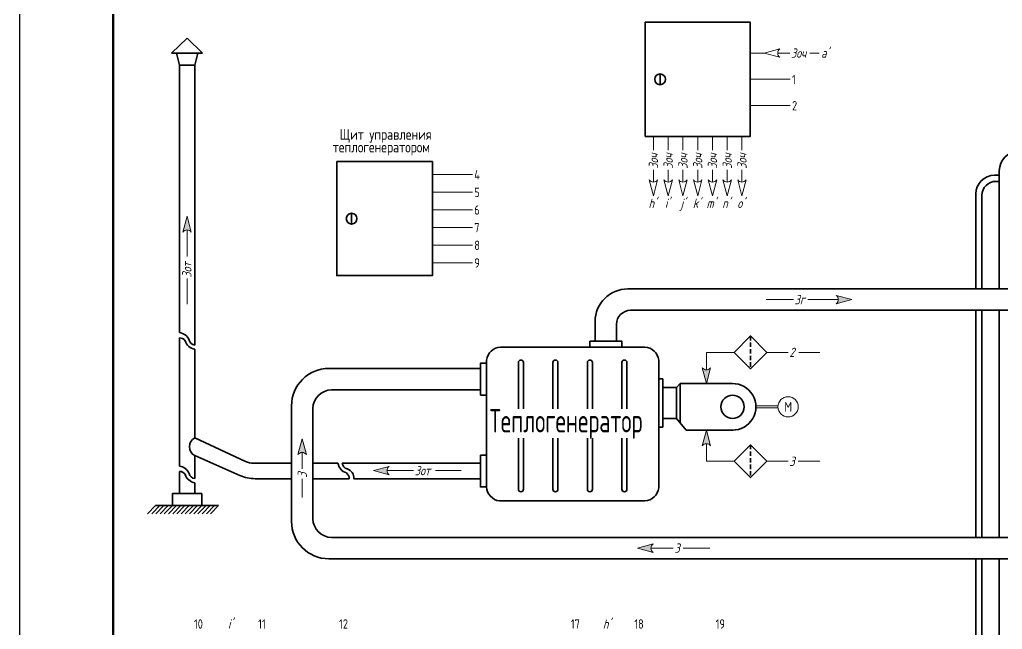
# Model space of a CAD drawing. Header units: millimetres. Extents: x 294 to 6216, y -3442 to 2720.
# Drawn here: x 294.2 to 504.5, y 1906.3 to 2036.7 of the extents above; entities that cross this region are included whole.
import ezdxf

# ---------------------------------------------------------------- set-up
doc = ezdxf.new("R2010")
doc.units = ezdxf.units.MM
doc.header["$LTSCALE"] = 15
doc.linetypes.add('HIDDEN2', pattern=[0.1875, 0.125, -0.0625])
doc.layers.add('0.35 TEXT', color=7, linetype='Continuous', lineweight=35)
doc.layers.add('LWT 0.6', color=7, linetype='Continuous', lineweight=50)
doc.styles.add('0', font='gost.shx', dxfattribs={"width": 0.75, "oblique": 15})
doc.styles.add('34', font='gost.shx', dxfattribs={"width": 0.75, "oblique": 15, "height": 3.5})

msp = doc.modelspace()

# ---------------------------------------------------------------- hatches: boundary and pattern name
at = {"lineweight": 13}
h = msp.add_hatch(color=256, dxfattribs=at)
h.dxf.hatch_style = 1
h.paths.add_polyline_path([(330.029, 1994.652), (329.126, 1991.283, -0.4958839), (330.932, 1991.283)])
h = msp.add_hatch(color=256, dxfattribs=at)
h.dxf.hatch_style = 1
h.paths.add_polyline_path([(472.338, 1976.837), (468.968, 1975.934, 0.4958839), (468.968, 1977.74)])
h = msp.add_hatch(color=256, dxfattribs=at)
h.dxf.hatch_style = 1
h.paths.add_polyline_path([(441.188, 1958.885), (442.09, 1962.254, -0.4958839), (440.285, 1962.254)])
h = msp.add_hatch(color=256, dxfattribs=at)
h.dxf.hatch_style = 1
h.paths.add_polyline_path([(441.188, 1948.924), (442.09, 1945.555, 0.4958839), (440.285, 1945.555)])
h = msp.add_hatch(color=256, dxfattribs=at)
h.dxf.hatch_style = 1
h.paths.add_polyline_path([(354.667, 1947.051), (355.57, 1943.682, 0.4958839), (353.764, 1943.682)])
h = msp.add_hatch(color=256, dxfattribs=at)
h.dxf.hatch_style = 1
h.paths.add_polyline_path([(369.917, 1940.26), (373.287, 1939.357, -0.4958839), (373.287, 1941.163)])
h = msp.add_hatch(color=256, dxfattribs=at)
h.dxf.hatch_style = 1
h.paths.add_polyline_path([(426.4, 1923.683), (429.77, 1922.78, -0.4958839), (429.77, 1924.585)])

# ---------------------------------------------------------------- linework, layer by layer
for p, q in [((294.189, 2063.698), (294.189, 1469.698)), ((321.548, 1931.041), (323.279, 1932.771)), ((322.448, 1931.041), (324.179, 1932.771)), ((323.348, 1931.041), (325.079, 1932.771)), ((324.248, 1931.041), (325.979, 1932.771)), ((325.148, 1931.041), (326.879, 1932.771)), ((326.048, 1931.041), (327.779, 1932.771)), ((326.948, 1931.041), (328.679, 1932.771)), ((327.848, 1931.041), (329.579, 1932.771)), ((328.748, 1931.041), (330.479, 1932.771)), ((329.648, 1931.041), (331.379, 1932.771)), ((330.548, 1931.041), (332.279, 1932.771)), ((331.448, 1931.041), (333.179, 1932.771)), ((332.348, 1931.041), (334.079, 1932.771)), ((333.248, 1931.041), (334.979, 1932.771)), ((334.148, 1931.041), (335.879, 1932.771)), ((335.048, 1931.041), (336.779, 1932.771))]:
    msp.add_line(p, q)
at = {"lineweight": 35}
for p, q in [((330.029, 2032.742), (326.716, 2029.546)), ((333.342, 2029.546), (330.029, 2032.742)), ((326.716, 2029.546), (327.726, 2029.546)), ((332.331, 2029.546), (333.342, 2029.546)), ((328.372, 2027.01), (328.372, 1969.767)), ((331.685, 2027.01), (331.685, 1967.122)), ((431.264, 2025.096), (431.264, 2022.799)), ((503.875, 2003.433), (502.855, 2003.433)), ((503.875, 2004.454), (503.875, 1979.131)), ((503.875, 2002.129), (503.158, 2002.129)), ((498.855, 1999.433), (498.855, 1979.131)), ((500.158, 1999.129), (500.158, 1979.131)), ((365.247, 1995.298), (365.247, 1993.001)), ((682.828, 1979.131), (424.358, 1979.131)), ((519.822, 1974.543), (424.946, 1974.543)), ((498.855, 1974.543), (498.855, 1925.976, 0.02)), ((500.158, 1974.543), (500.158, 1925.976, 0.02)), ((503.875, 1974.543), (503.875, 1925.976, 0.02)), ((417.358, 1972.131), (417.358, 1967.976)), ((421.946, 1971.543), (421.946, 1967.976)), ((328.372, 1941.194), (328.372, 1968.654)), ((397.113, 1966.688), (428.009, 1966.688)), ((331.685, 1947.283), (331.685, 1966.229)), ((394.103, 1963.899), (394.103, 1936.782)), ((400.942, 1953.483), (400.942, 1963.355)), ((402.03, 1963.355), (402.03, 1953.483)), ((408.326, 1953.483), (408.326, 1963.355)), ((409.413, 1963.355), (409.413, 1953.483)), ((415.709, 1953.483), (415.709, 1963.355)), ((416.797, 1963.355), (416.797, 1953.483)), ((423.093, 1953.483), (423.093, 1963.355)), ((424.18, 1963.355), (424.18, 1953.483)), ((431.02, 1963.899), (431.02, 1936.56)), ((360.373, 1962.114), (392.815, 1962.114)), ((431.85, 1959.885), (431.02, 1959.885)), ((431.85, 1949.584), (431.85, 1959.885)), ((435.585, 1958.885), (434.755, 1958.055)), ((446.79, 1958.885), (435.585, 1958.885)), ((435.585, 1950.433), (435.585, 1958.885)), ((360.961, 1957.526), (392.815, 1957.526)), ((434.755, 1958.055), (431.85, 1958.055)), ((434.755, 1951.414), (434.755, 1958.055)), ((352.373, 1929.389), (352.373, 1954.114)), ((356.961, 1929.976), (356.961, 1953.526)), ((434.755, 1951.414), (431.85, 1951.414)), ((434.755, 1951.414), (436.86, 1948.924)), ((431.85, 1949.584), (431.02, 1949.584)), ((446.876, 1948.924), (436.86, 1948.924)), ((331.685, 1947.283), (342.549, 1942.217)), ((400.942, 1936.282), (400.942, 1947.197)), ((402.03, 1947.197), (402.03, 1936.282)), ((408.326, 1936.282), (408.326, 1947.197)), ((409.413, 1947.197), (409.413, 1936.282)), ((415.709, 1936.282), (415.709, 1947.197)), ((416.797, 1947.197), (416.797, 1936.282)), ((423.093, 1936.282), (423.093, 1947.197)), ((424.18, 1947.197), (424.18, 1936.282)), ((331.685, 1938.549), (331.685, 1943.457)), ((331.685, 1943.457), (341.341, 1939.207)), ((344.24, 1941.842), (352.373, 1941.842)), ((356.961, 1941.842), (362.327, 1941.842)), ((363.222, 1941.842), (392.815, 1941.842)), ((328.372, 1935.364), (328.372, 1940.081)), ((331.685, 1935.364), (331.685, 1937.654)), ((344.564, 1938.529), (352.373, 1938.529)), ((356.961, 1938.529), (364.753, 1938.529)), ((365.739, 1938.529), (392.815, 1938.529)), ((396.892, 1933.771), (428.009, 1933.771)), ((323.279, 1932.771), (336.779, 1932.771)), ((546.627, 1925.976), (360.961, 1925.976)), ((528.223, 1921.389), (360.373, 1921.389)), ((498.855, 1921.389), (498.855, 1761.235)), ((500.158, 1921.389), (500.158, 1760.931)), ((503.875, 1921.389), (503.875, 1662.414))]:
    msp.add_line(p, q, dxfattribs=at)
at = {"lineweight": 13}
for p, q in [((453.524, 2029.556), (456.894, 2030.459)), ((453.524, 2029.556), (450.55, 2029.556)), ((453.524, 2029.556), (456.894, 2028.653)), ((458.163, 2029.556), (456.446, 2029.556)), ((459.018, 2029.556), (458.163, 2029.556)), ((465.29, 2029.556), (463.293, 2029.556)), ((459.105, 2023.947), (450.55, 2023.947)), ((459.105, 2018.339), (450.55, 2018.339)), ((429.845, 2011.754), (429.845, 2008.832)), ((433.003, 2011.754), (433.003, 2008.832)), ((436.161, 2011.754), (436.161, 2008.832)), ((439.319, 2011.754), (439.319, 2008.832)), ((442.477, 2011.754), (442.477, 2008.832)), ((445.635, 2011.754), (445.635, 2008.832)), ((448.793, 2011.754), (448.793, 2008.832)), ((429.845, 2004.556), (429.845, 2003.702)), ((433.003, 2004.556), (433.003, 2003.702)), ((436.161, 2004.556), (436.161, 2003.702)), ((439.319, 2004.556), (439.319, 2003.702)), ((442.477, 2004.556), (442.477, 2003.702)), ((445.635, 2004.556), (445.635, 2003.702)), ((448.793, 2004.556), (448.793, 2003.702)), ((391.088, 2003.579), (382.534, 2003.579)), ((429.845, 1999.063), (428.942, 2002.433)), ((429.845, 2003.702), (429.845, 2001.985)), ((429.845, 1999.063), (430.748, 2002.433)), ((433.003, 1999.063), (432.1, 2002.433)), ((433.003, 2003.702), (433.003, 2001.985)), ((433.003, 1999.063), (433.906, 2002.433)), ((436.161, 1999.063), (435.258, 2002.433)), ((436.161, 2003.702), (436.161, 2001.985)), ((436.161, 1999.063), (437.064, 2002.433)), ((439.319, 1999.063), (438.416, 2002.433)), ((439.319, 2003.702), (439.319, 2001.985)), ((439.319, 1999.063), (440.222, 2002.433)), ((442.477, 1999.063), (441.574, 2002.433)), ((442.477, 2003.702), (442.477, 2001.985)), ((442.477, 1999.063), (443.38, 2002.433)), ((445.635, 1999.063), (444.732, 2002.433)), ((445.635, 2003.702), (445.635, 2001.985)), ((445.635, 1999.063), (446.538, 2002.433)), ((448.793, 1999.063), (447.89, 2002.433)), ((448.793, 2003.702), (448.793, 2001.985)), ((448.793, 1999.063), (449.696, 2002.433)), ((391.088, 1999.807), (382.534, 1999.807)), ((330.029, 1994.652), (329.126, 1991.283)), ((330.029, 1994.652), (330.932, 1991.283)), ((391.088, 1996.035), (382.534, 1996.035)), ((391.088, 1992.263), (382.534, 1992.263)), ((330.029, 1986.069), (330.029, 1991.73)), ((391.088, 1988.492), (382.534, 1988.492)), ((391.088, 1984.72), (382.534, 1984.72)), ((330.029, 1975.859), (330.029, 1981.366)), ((472.338, 1976.837), (468.968, 1977.74)), ((453.954, 1976.837), (459.798, 1976.837)), ((462.894, 1976.837), (469.416, 1976.837)), ((472.338, 1976.837), (468.968, 1975.934)), ((441.188, 1965.556), (441.188, 1961.806)), ((441.188, 1965.556), (447.151, 1965.556)), ((454.146, 1965.556), (458.687, 1965.556)), ((460.933, 1965.556), (465.458, 1965.556)), ((441.188, 1958.885), (440.285, 1962.254)), ((441.188, 1958.885), (442.09, 1962.254)), ((451.767, 1954.102), (456.508, 1954.102)), ((451.767, 1953.707), (456.508, 1953.707)), ((441.188, 1948.924), (440.285, 1945.555)), ((441.188, 1948.924), (442.09, 1945.555)), ((354.667, 1947.051), (353.764, 1943.682)), ((354.667, 1947.051), (355.57, 1943.682)), ((441.188, 1942.253), (441.188, 1946.003)), ((354.667, 1940.626), (354.667, 1944.129)), ((441.188, 1942.253), (447.151, 1942.253)), ((458.687, 1942.253), (454.146, 1942.253)), ((465.458, 1942.253), (460.828, 1942.253)), ((369.917, 1940.26), (373.287, 1941.163)), ((369.917, 1940.26), (373.287, 1939.357)), ((378.5, 1940.26), (372.839, 1940.26)), ((388.711, 1940.26), (383.203, 1940.26)), ((354.667, 1934.511), (354.667, 1938.485)), ((426.4, 1923.683), (429.77, 1924.585)), ((426.4, 1923.683), (429.77, 1922.78)), ((434.072, 1923.683), (429.322, 1923.683)), ((441.91, 1923.682), (436.213, 1923.683))]:
    msp.add_line(p, q, dxfattribs=at)
at = {"lineweight": 35}
for points in [[(428.088, 2036.141), (450.55, 2036.141), (450.55, 2011.754), (428.088, 2011.754)], [(362.071, 2006.343), (382.534, 2006.343), (382.534, 1981.956), (362.071, 1981.956)], [(447.151, 1965.556), (450.649, 1969.054), (454.146, 1965.556), (450.649, 1962.058)], [(416.248, 1967.976), (416.248, 1966.688), (423.056, 1966.688), (423.056, 1967.976)], [(392.815, 1956.416), (394.103, 1956.416), (394.103, 1963.224), (392.815, 1963.224)], [(447.151, 1942.253), (450.649, 1945.751), (454.146, 1942.253), (450.649, 1938.755)], [(392.815, 1943.589), (394.103, 1943.589), (394.103, 1936.782), (392.815, 1936.782)], [(326.891, 1932.771), (333.166, 1932.771), (333.166, 1935.364), (326.891, 1935.364)]]:
    msp.add_lwpolyline(points, close=True, dxfattribs=at)
msp.add_lwpolyline([(327.726, 2029.546), (328.372, 2027.01), (331.685, 2027.01), (332.331, 2029.546), (327.726, 2029.546)], dxfattribs=at)
for centre, radius in [((431.264, 2023.947), 1.148), ((365.247, 1994.149), 1.148), ((446.79, 1953.905), 2.49)]:
    msp.add_circle(centre, radius, dxfattribs=at)
at = {"lineweight": 13}
msp.add_circle((458.668, 1953.905), 2.169, dxfattribs=at)
for centre, start, end in [((457.58, 2029.556), 127.24786, 232.75214), ((429.845, 2003.119), 217.24786, 322.75214), ((433.003, 2003.119), 217.24786, 322.75214), ((436.161, 2003.119), 217.24786, 322.75214), ((439.319, 2003.119), 217.24786, 322.75214), ((442.477, 2003.119), 217.24786, 322.75214), ((445.635, 2003.119), 217.24786, 322.75214), ((448.793, 2003.119), 217.24786, 322.75214), ((330.029, 1990.596), 37.24786, 142.75214), ((468.282, 1976.837), 307.24786, 52.75214), ((441.188, 1962.941), 217.24786, 322.75214), ((441.188, 1944.868), 37.24786, 142.75214), ((354.667, 1942.995), 37.24786, 142.75214), ((373.973, 1940.26), 127.24786, 232.75214), ((430.456, 1923.683), 127.24786, 232.75214)]:
    msp.add_arc(centre, 1.134, start, end, dxfattribs=at)
at = {"lineweight": 35}
for centre, radius, start, end in [((507.875, 2004.454), 4, 90, 180), ((502.855, 1999.433), 4, 90, 180), ((503.158, 1999.129), 3, 90, 180), ((424.358, 1972.131), 7, 90, 180), ((424.946, 1971.543), 3, 90, 180), ((328.194, 1967.368), 2.406, 19.89711, 85.74574), ((328.431, 1967.234), 1.421, 33.62972, 92.37043), ((332.09, 1968.787), 2.592, 197.19733, 261.00715), ((331.926, 1968.643), 1.539, 197.21269, 260.98899), ((397.311, 1963.456), 3.238, 93.49111, 172.13727), ((427.812, 1963.456), 3.238, 7.86273, 86.50889), ((401.486, 1963.355), 0.544, 0, 180), ((408.87, 1963.355), 0.544, 0, 180), ((416.253, 1963.355), 0.544, 0, 180), ((423.636, 1963.355), 0.544, 0, 180), ((360.373, 1954.114), 8, 90, 180), ((446.79, 1953.905), 4.981, 269.01431, 90.98569), ((360.961, 1953.526), 4, 90, 180), ((332.696, 1945.37), 2.163, 117.86144, 242.13856), ((344.24, 1945.842), 4, 244.99978, 270), ((364.887, 1942.247), 2.592, 188.99285, 252.80267), ((364.742, 1942.083), 1.539, 189.01101, 252.78731), ((328.194, 1938.795), 2.406, 19.89711, 85.74574), ((328.431, 1938.66), 1.421, 33.62972, 92.37043), ((332.09, 1940.214), 2.592, 197.19733, 261.00715), ((331.926, 1940.069), 1.539, 197.21269, 260.98899), ((363.333, 1938.588), 1.421, 357.62957, 56.37028), ((363.684, 1938.644), 2.059, 356.79072, 72.98071), ((344.564, 1946.529), 8, 246.24167, 270), ((397.335, 1936.979), 3.238, 183.49111, 262.13727), ((401.486, 1936.282), 0.544, 180, 0), ((408.87, 1936.282), 0.544, 180, 0), ((416.253, 1936.282), 0.544, 180, 0), ((423.636, 1936.282), 0.544, 180, 0), ((427.812, 1937.003), 3.238, 273.49111, 352.13727), ((360.373, 1929.389), 8, 180, 270), ((360.961, 1929.976), 4, 180, 270)]:
    msp.add_arc(centre, radius, start, end, dxfattribs=at)
at = {"layer": '0.35 TEXT', "linetype": 'HIDDEN2', "ltscale": 0.5}
for p, q in [((450.649, 1969.054), (450.649, 1962.058)), ((450.649, 1945.751), (450.649, 1938.755))]:
    msp.add_line(p, q, dxfattribs=at)
at = {"layer": 'LWT 0.6'}
msp.add_line((314.189, 1474.698), (314.189, 2058.698), dxfattribs=at)

# ---------------------------------------------------------------- texts
at = {"lineweight": 13}
for s, height, style, oblique, p in [('3оч', 2, '34', 15, (459.285, 2028.556)), ("a'", 2, '34', 15, (465.756, 2028.578)), ("h'", 2, '34', 15, (428.791, 1996.435)), ("i'", 2, '34', 15, (432.306, 1996.435)), ("j'", 2, '34', 15, (435.684, 1996.435)), ("k'", 2, '34', 15, (438.265, 1996.435)), ("m'", 2, '34', 15, (441.209, 1996.435)), ("n'", 2, '34', 15, (444.582, 1996.435)), ("o'", 2, '34', 15, (447.74, 1996.435)), ('3г', 2, '34', 15, (460.066, 1975.837)), ('2', 2, '34', 15, (458.935, 1964.556)), ('M', 2.1, '0', 0, (457.868, 1952.855)), ('3', 2, '34', 15, (458.955, 1941.253)), ('3от', 2, '34', 15, (378.768, 1939.26)), ('3', 2, '34', 15, (434.34, 1922.682)), ("i'", 2, '34', 15, (338.778, 1906.467)), ("h'", 2, '34', 15, (419.018, 1906.459))]:
    msp.add_text(s, height=height, dxfattribs=dict(at, style=style, oblique=oblique)).set_placement(p)
at = {"lineweight": 13, "style": '34'}
for s, height, p in [('1', 2, (459.509, 2022.906)), ('2', 2, (459.509, 2017.298)), ('Щит управления', 2.3, (362.692, 2011.013)), ('теплогенератором', 2.3, (361.213, 2008.3)), ('4', 2, (391.493, 2002.538)), ('5', 2, (391.493, 1998.766)), ('6', 2, (391.493, 1994.994)), ('7', 2, (391.493, 1991.222)), ('8', 2, (391.493, 1987.45)), ('9', 2, (391.493, 1983.679)), ('10', 2, (331.501, 1906.461)), ('11', 2, (345.248, 1906.461)), ('12', 2, (362.563, 1906.461, -0.02)), ('17', 2, (412.167, 1906.461)), ('18', 2, (425.751, 1906.461)), ('19', 2, (443.161, 1906.461, -0.02))]:
    msp.add_text(s, height=height, dxfattribs=at).set_placement(p)
at = {"lineweight": 13, "style": '34', "oblique": 15}
for s, p in [('3оч', (430.845, 2004.824)), ('3оч', (434.003, 2004.824)), ('3оч', (437.161, 2004.824)), ('3оч', (440.319, 2004.824)), ('3оч', (443.477, 2004.824)), ('3оч', (446.635, 2004.824)), ('3оч', (449.793, 2004.824)), ('3от', (330.973, 1981.521)), ('3', (355.667, 1938.753))]:
    msp.add_text(s, height=2, rotation=90, dxfattribs=at).set_placement(p)
at = {"lineweight": 13, "style": '34', "oblique": 360, "width": 0.835828}
msp.add_text('Теплогенератор', height=5, dxfattribs=at).set_placement((394.787, 1948.415))

doc.saveas('drawing.dxf')
